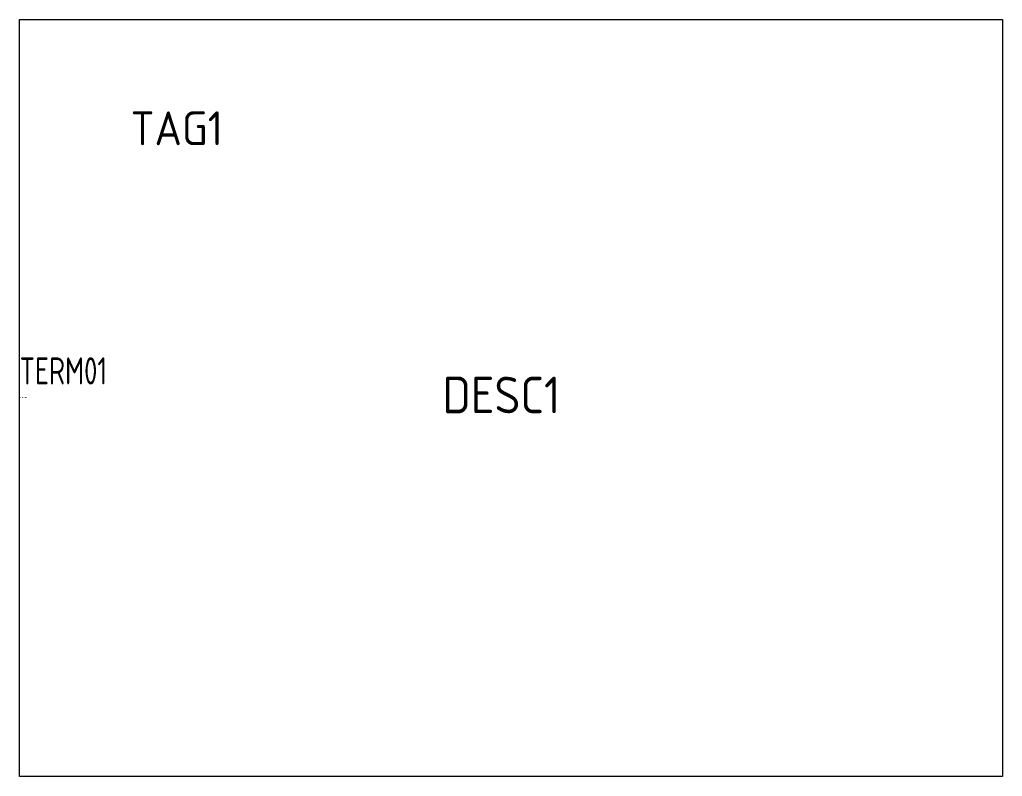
# Model space of a CAD drawing. Extents: x 0 to 72.5, y -55.8 to 0.
import ezdxf
from ezdxf.enums import TextEntityAlignment as Align

# ---------------------------------------------------------------- set-up
doc = ezdxf.new("R2010")
doc.units = 0
doc.header["$LTSCALE"] = 10
doc.styles.add('WD_IEC', font='ISOCP2.shx', dxfattribs={"width": 0.9, "height": 4})

msp = doc.modelspace()

# ---------------------------------------------------------------- linework, layer by layer
msp.add_lwpolyline([(0, 0), (72.506, 0), (72.506, -55.838), (0, -55.838)], close=True)

# ---------------------------------------------------------------- texts
at = {"style": 'WD_IEC'}
for tag, text, height, p in [('TAG1', 'K', 2.5, (15.002, -9.266)), ('DESC1', '', 2.7, (39.902, -29.045))]:
    msp.add_attdef(tag, text=text, height=height, dxfattribs=at).set_placement(p, align=Align.RIGHT)
at = {"style": 'WD_IEC', "width": 0.8}
msp.add_attdef('TERM01', (0, -26.919), '', height=2, dxfattribs=at)
at = {"style": 'WD_IEC', "flags": 1}
msp.add_attdef('X4TERM01', (0, -27.919), '', height=0.08, dxfattribs=at)

doc.saveas('drawing.dxf')
